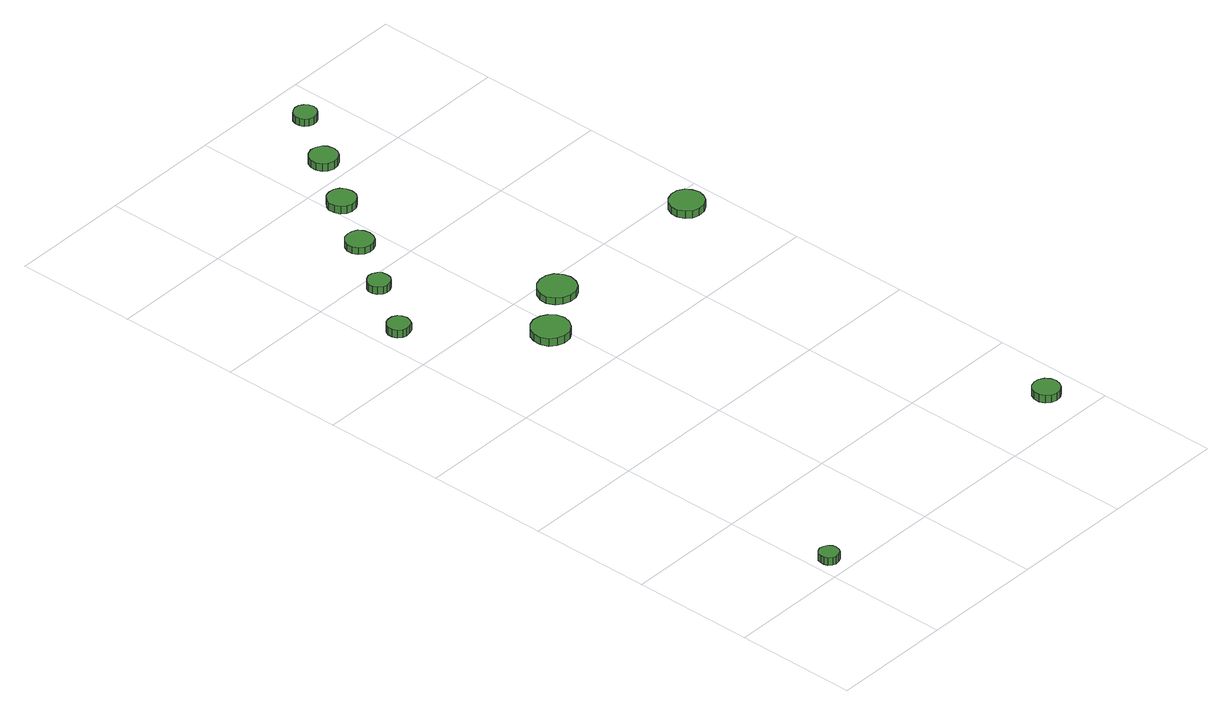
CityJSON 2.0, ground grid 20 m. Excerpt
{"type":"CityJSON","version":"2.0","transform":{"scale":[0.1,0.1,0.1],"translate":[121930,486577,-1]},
"CityObjects":{
"tree1":{"type":"SolitaryVegetationObject","attributes":{"function":"something"},"geometry":[{"type":"MultiSurface","lod":"1","boundaries":[[[0,1,2,3,4,5,6,7,8,9,10,11,12,13,14]],[[15,16,17,18,19,20,21,22,23,24,25,26,27,28,29]],[[0,29,28,1]],[[1,28,27,2]],[[2,27,26,3]],[[3,26,25,4]],[[4,25,24,5]],[[5,24,23,6]],[[6,23,22,7]],[[7,22,21,8]],[[8,21,20,9]],[[9,20,19,10]],[[10,19,18,11]],[[11,18,17,12]],[[12,17,16,13]],[[13,16,15,14]],[[14,15,29,0]]]}]},
"tree2":{"type":"SolitaryVegetationObject","attributes":{"function":"something"},"geometry":[{"type":"MultiSurface","lod":"1","boundaries":[[[30,31,32,33,34,35,36,37,38,39,40,41,42,43,44]],[[45,46,47,48,49,50,51,52,53,54,55,56,57,58,59]],[[30,59,58,31]],[[31,58,57,32]],[[32,57,56,33]],[[33,56,55,34]],[[34,55,54,35]],[[35,54,53,36]],[[36,53,52,37]],[[37,52,51,38]],[[38,51,50,39]],[[39,50,49,40]],[[40,49,48,41]],[[41,48,47,42]],[[42,47,46,43]],[[43,46,45,44]],[[44,45,59,30]]]}]},
"tree3":{"type":"SolitaryVegetationObject","attributes":{"function":"something"},"geometry":[{"type":"MultiSurface","lod":"1","boundaries":[[[60,61,62,63,64,65,66,67,68,69,70,71,72,73,74]],[[75,76,77,78,79,80,81,82,83,84,85,86,87,88,89]],[[60,89,88,61]],[[61,88,87,62]],[[62,87,86,63]],[[63,86,85,64]],[[64,85,84,65]],[[65,84,83,66]],[[66,83,82,67]],[[67,82,81,68]],[[68,81,80,69]],[[69,80,79,70]],[[70,79,78,71]],[[71,78,77,72]],[[72,77,76,73]],[[73,76,75,74]],[[74,75,89,60]]]}]},
"tree4":{"type":"SolitaryVegetationObject","attributes":{"function":"something"},"geometry":[{"type":"MultiSurface","lod":"1","boundaries":[[[90,91,92,93,94,95,96,97,98,99,100,101,102,103,104]],[[105,106,107,108,109,110,111,112,113,114,115,116,117,118,119]],[[90,119,118,91]],[[91,118,117,92]],[[92,117,116,93]],[[93,116,115,94]],[[94,115,114,95]],[[95,114,113,96]],[[96,113,112,97]],[[97,112,111,98]],[[98,111,110,99]],[[99,110,109,100]],[[100,109,108,101]],[[101,108,107,102]],[[102,107,106,103]],[[103,106,105,104]],[[104,105,119,90]]]}]},
"tree5":{"type":"SolitaryVegetationObject","attributes":{"function":"something"},"geometry":[{"type":"MultiSurface","lod":"1","boundaries":[[[120,121,122,123,124,125,126,127,128,129,130,131,132,133,134]],[[135,136,137,138,139,140,141,142,143,144,145,146,147,148,149]],[[120,149,148,121]],[[121,148,147,122]],[[122,147,146,123]],[[123,146,145,124]],[[124,145,144,125]],[[125,144,143,126]],[[126,143,142,127]],[[127,142,141,128]],[[128,141,140,129]],[[129,140,139,130]],[[130,139,138,131]],[[131,138,137,132]],[[132,137,136,133]],[[133,136,135,134]],[[134,135,149,120]]]}]},
"tree6":{"type":"SolitaryVegetationObject","attributes":{"function":"something"},"geometry":[{"type":"MultiSurface","lod":"1","boundaries":[[[150,151,152,153,154,155,156,157,158,159,160,161,162,163,164]],[[165,166,167,168,169,170,171,172,173,174,175,176,177,178,179]],[[150,179,178,151]],[[151,178,177,152]],[[152,177,176,153]],[[153,176,175,154]],[[154,175,174,155]],[[155,174,173,156]],[[156,173,172,157]],[[157,172,171,158]],[[158,171,170,159]],[[159,170,169,160]],[[160,169,168,161]],[[161,168,167,162]],[[162,167,166,163]],[[163,166,165,164]],[[164,165,179,150]]]}]},
"tree7":{"type":"SolitaryVegetationObject","attributes":{"function":"something"},"geometry":[{"type":"MultiSurface","lod":"1","boundaries":[[[180,181,182,183,184,185,186,187,188,189,190,191,192,193,194]],[[195,196,197,198,199,200,201,202,203,204,205,206,207,208,209]],[[180,209,208,181]],[[181,208,207,182]],[[182,207,206,183]],[[183,206,205,184]],[[184,205,204,185]],[[185,204,203,186]],[[186,203,202,187]],[[187,202,201,188]],[[188,201,200,189]],[[189,200,199,190]],[[190,199,198,191]],[[191,198,197,192]],[[192,197,196,193]],[[193,196,195,194]],[[194,195,209,180]]]}]},
"tree8":{"type":"SolitaryVegetationObject","attributes":{"function":"something"},"geometry":[{"type":"MultiSurface","lod":"1","boundaries":[[[210,211,212,213,214,215,216,217,218,219,220,221,222,223,224]],[[225,226,227,228,229,230,231,232,233,234,235,236,237,238,239]],[[210,239,238,211]],[[211,238,237,212]],[[212,237,236,213]],[[213,236,235,214]],[[214,235,234,215]],[[215,234,233,216]],[[216,233,232,217]],[[217,232,231,218]],[[218,231,230,219]],[[219,230,229,220]],[[220,229,228,221]],[[221,228,227,222]],[[222,227,226,223]],[[223,226,225,224]],[[224,225,239,210]]]}]},
"tree9":{"type":"SolitaryVegetationObject","attributes":{"function":"something"},"geometry":[{"type":"MultiSurface","lod":"1","boundaries":[[[240,241,242,243,244,245,246,247,248,249,250,251,252,253,254]],[[255,256,257,258,259,260,261,262,263,264,265,266,267,268,269]],[[240,269,268,241]],[[241,268,267,242]],[[242,267,266,243]],[[243,266,265,244]],[[244,265,264,245]],[[245,264,263,246]],[[246,263,262,247]],[[247,262,261,248]],[[248,261,260,249]],[[249,260,259,250]],[[250,259,258,251]],[[251,258,257,252]],[[252,257,256,253]],[[253,256,255,254]],[[254,255,269,240]]]}]},
"tree10":{"type":"SolitaryVegetationObject","attributes":{"function":"something"},"geometry":[{"type":"MultiSurface","lod":"1","boundaries":[[[270,271,272,273,274,275,276,277,278,279,280,281,282,283,284]],[[285,286,287,288,289,290,291,292,293,294,295,296,297,298,299]],[[270,299,298,271]],[[271,298,297,272]],[[272,297,296,273]],[[273,296,295,274]],[[274,295,294,275]],[[275,294,293,276]],[[276,293,292,277]],[[277,292,291,278]],[[278,291,290,279]],[[279,290,289,280]],[[280,289,288,281]],[[281,288,287,282]],[[282,287,286,283]],[[283,286,285,284]],[[284,285,299,270]]]}]},
"tree11":{"type":"SolitaryVegetationObject","attributes":{"function":"something"},"geometry":[{"type":"MultiSurface","lod":"1","boundaries":[[[300,301,302,303,304,305,306,307,308,309,310,311,312,313,314]],[[315,316,317,318,319,320,321,322,323,324,325,326,327,328,329]],[[300,329,328,301]],[[301,328,327,302]],[[302,327,326,303]],[[303,326,325,304]],[[304,325,324,305]],[[305,324,323,306]],[[306,323,322,307]],[[307,322,321,308]],[[308,321,320,309]],[[309,320,319,310]],[[310,319,318,311]],[[311,318,317,312]],[[312,317,316,313]],[[313,316,315,314]],[[314,315,329,300]]]}]}
},
"vertices":[
[33,25,30],[32,31,30],[28,37,30],[22,40,30],[15,41,30],[9,39,30],[4,34,30],[2,28,30],[2,22,30],[4,16,30],[9,11,30],[15,9,30],[22,10,30],[28,13,30],[32,19,30],[32,19,17],[28,13,17],[22,10,17],[15,9,17],[9,11,17],[4,16,17],[2,22,17],[2,28,17],[4,34,17],[9,39,17],[15,41,17],[22,40,17],[28,37,17],[32,31,17],[33,25,17],
[51,876,27],[49,884,27],[45,890,27],[38,894,27],[30,894,27],[23,892,27],[17,887,27],[14,880,27],[14,872,27],[17,865,27],[23,860,27],[30,858,27],[38,859,27],[45,862,27],[49,869,27],[49,869,14],[45,862,14],[38,859,14],[30,858,14],[23,860,14],[17,865,14],[14,872,14],[14,880,14],[17,887,14],[23,892,14],[30,894,14],[38,894,14],[45,890,14],[49,884,14],[51,876,14],
[199,699,31],[196,712,31],[188,722,31],[178,728,31],[165,730,31],[153,726,31],[143,717,31],[138,706,31],[138,693,31],[143,681,31],[153,673,31],[165,669,31],[178,670,31],[188,677,31],[196,687,31],[196,687,18],[188,677,18],[178,670,18],[165,669,18],[153,673,18],[143,681,18],[138,693,18],[138,706,18],[143,717,18],[153,726,18],[165,730,18],[178,728,18],[188,722,18],[196,712,18],[199,699,18],
[115,971,24],[114,979,24],[109,985,24],[103,989,24],[95,990,24],[88,987,24],[82,982,24],[79,975,24],[79,967,24],[82,961,24],[88,955,24],[95,953,24],[103,954,24],[109,958,24],[114,964,24],[114,964,11],[109,958,11],[103,954,11],[95,953,11],[88,955,11],[82,961,11],[79,967,11],[79,975,11],[82,982,11],[88,987,11],[95,990,11],[103,989,11],[109,985,11],[114,979,11],[115,971,11],
[179,1061,22],[177,1070,22],[172,1078,22],[164,1082,22],[155,1083,22],[146,1081,22],[139,1074,22],[135,1066,22],[135,1056,22],[139,1048,22],[146,1042,22],[155,1039,22],[164,1040,22],[172,1044,22],[177,1052,22],[177,1052,10],[172,1044,10],[164,1040,10],[155,1039,10],[146,1042,10],[139,1048,10],[135,1056,10],[135,1066,10],[139,1074,10],[146,1081,10],[155,1083,10],[164,1082,10],[172,1078,10],[177,1070,10],[179,1061,10],
[281,759,31],[278,771,31],[271,782,31],[260,788,31],[247,789,31],[235,785,31],[226,777,31],[220,765,31],[220,753,31],[226,741,31],[235,733,31],[247,729,31],[260,730,31],[271,736,31],[278,746,31],[278,746,19],[271,736,19],[260,730,19],[247,729,19],[235,733,19],[226,741,19],[220,753,19],[220,765,19],[226,777,19],[235,785,19],[247,789,19],[260,788,19],[271,782,19],[278,771,19],[281,759,19],
[242,1151,20],[240,1160,20],[235,1168,20],[227,1173,20],[217,1174,20],[208,1171,20],[201,1164,20],[197,1156,20],[197,1146,20],[201,1137,20],[208,1131,20],[217,1128,20],[227,1129,20],[235,1134,20],[240,1141,20],[240,1141,7],[235,1134,7],[227,1129,7],[217,1128,7],[208,1131,7],[201,1137,7],[197,1146,7],[197,1156,7],[201,1164,7],[208,1171,7],[217,1174,7],[227,1173,7],[235,1168,7],[240,1160,7],[242,1151,7],
[569,67,18],[567,76,18],[562,83,18],[554,88,18],[545,89,18],[536,86,18],[530,80,18],[526,72,18],[526,62,18],[530,54,18],[536,48,18],[545,45,18],[554,46,18],[562,51,18],[567,58,18],[567,58,5],[562,51,5],[554,46,5],[545,45,5],[536,48,5],[530,54,5],[526,62,5],[526,72,5],[530,80,5],[536,86,5],[545,89,5],[554,88,5],[562,83,5],[567,76,5],[569,67,5],
[304,1240,20],[302,1250,20],[297,1257,20],[288,1262,20],[279,1263,20],[270,1260,20],[263,1254,20],[259,1245,20],[259,1236,20],[263,1227,20],[270,1221,20],[279,1218,20],[288,1219,20],[297,1224,20],[302,1231,20],[302,1231,7],[297,1224,7],[288,1219,7],[279,1218,7],[270,1221,7],[263,1227,7],[259,1236,7],[259,1245,7],[263,1254,7],[270,1260,7],[279,1263,7],[288,1262,7],[297,1257,7],[302,1250,7],[304,1240,7],
[363,1331,20],[361,1339,20],[356,1345,20],[350,1349,20],[342,1350,20],[335,1347,20],[329,1342,20],[326,1335,20],[326,1327,20],[329,1320,20],[335,1315,20],[342,1313,20],[350,1314,20],[356,1317,20],[361,1324,20],[361,1324,7],[356,1317,7],[350,1314,7],[342,1313,7],[335,1315,7],[329,1320,7],[326,1327,7],[326,1335,7],[329,1342,7],[335,1347,7],[342,1350,7],[350,1349,7],[356,1345,7],[361,1339,7],[363,1331,7],
[569,761,26],[566,773,26],[560,782,26],[550,788,26],[538,789,26],[527,785,26],[519,778,26],[514,767,26],[514,756,26],[519,745,26],[527,737,26],[538,734,26],[550,735,26],[560,741,26],[566,750,26],[566,750,13],[560,741,13],[550,735,13],[538,734,13],[527,737,13],[519,745,13],[514,756,13],[514,767,13],[519,778,13],[527,785,13],[538,789,13],[550,788,13],[560,782,13],[566,773,13],[569,761,13]
]}
